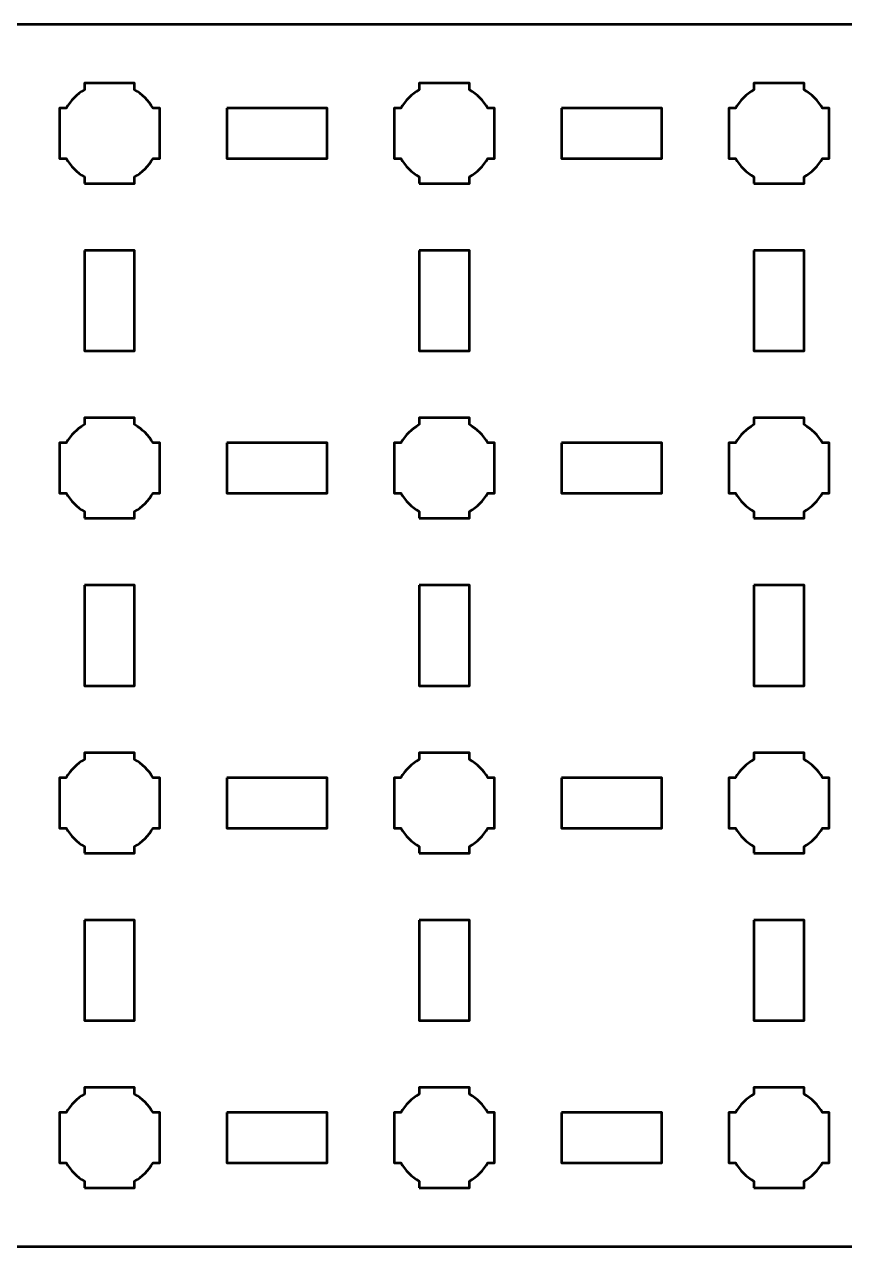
# Model space of a CAD drawing. Header units: centimetres. Extents: x -19.6 to 19.7, y -3.7 to 3.7.
# Drawn here: x 10.49 to 15.39, y -3.65 to 3.65 of the extents above; entities that cross this region are included whole.
import ezdxf

# ---------------------------------------------------------------- set-up
doc = ezdxf.new("R2010")
doc.units = ezdxf.units.CM
doc.header["$MEASUREMENT"] = 0
doc.layers.add('Layer 1', color=7, linetype='Continuous')

msp = doc.modelspace()

# ---------------------------------------------------------------- linework, layer by layer
at = {"layer": 'Layer 1', "lineweight": 53}
for points, knots in [([(-19.14991, 3.65002), (-19.14991, 3.65002), (19.15005, 3.65002), (19.15005, 3.65002), (19.15005, 3.65002), (19.42701, 3.65002), (19.65001, 3.42693), (19.65001, 3.14993), (19.65001, 3.14993), (19.65001, 3.14993), (19.65001, -3.15005), (19.65001, -3.15005), (19.65001, -3.15005), (19.65001, -3.42702), (19.42701, -3.65001), (19.15005, -3.65001), (19.15005, -3.65001), (19.15005, -3.65001), (-19.14991, -3.65001), (-19.14991, -3.65001), (-19.14991, -3.65001), (-19.42691, -3.65001), (-19.65, -3.42702), (-19.65, -3.15005), (-19.65, -3.15005), (-19.65, -3.15005), (-19.65, 3.14993), (-19.65, 3.14993), (-19.65, 3.14993), (-19.65, 3.42693), (-19.42691, 3.65002), (-19.14991, 3.65002)], [0, 0, 0, 0, 0.125, 0.125, 0.125, 0.125, 0.25, 0.25, 0.25, 0.25, 0.375, 0.375, 0.375, 0.375, 0.5, 0.5, 0.5, 0.5, 0.625, 0.625, 0.625, 0.625, 0.75, 0.75, 0.75, 0.75, 0.875, 0.875, 0.875, 0.875, 1, 1, 1, 1]), ([(10.84996, 2.69999), (10.84996, 2.69999), (10.84996, 2.7401), (10.84996, 2.7401), (10.84996, 2.7401), (10.80449, 2.76642), (10.76646, 2.80445), (10.74014, 2.84992), (10.74014, 2.84992), (10.74014, 2.84992), (10.70003, 2.84992), (10.70003, 2.84992), (10.70003, 2.84992), (10.70003, 2.84992), (10.70003, 2.99999), (10.70003, 2.99999), (10.70003, 2.99999), (10.70003, 2.99999), (10.70003, 3.14993), (10.70003, 3.14993), (10.70003, 3.14993), (10.70003, 3.14993), (10.74014, 3.14993), (10.74014, 3.14993), (10.74014, 3.14993), (10.76646, 3.19554), (10.80449, 3.23346), (10.84996, 3.25978), (10.84996, 3.25978), (10.84996, 3.25978), (10.84996, 3.3), (10.84996, 3.3), (10.84996, 3.3), (10.84996, 3.3), (11.00004, 3.3), (11.00004, 3.3), (11.00004, 3.3), (11.00004, 3.3), (11.14997, 3.3), (11.14997, 3.3), (11.14997, 3.3), (11.14997, 3.3), (11.14997, 3.25978), (11.14997, 3.25978), (11.14997, 3.25978), (11.19544, 3.23346), (11.23347, 3.19554), (11.25979, 3.14993), (11.25979, 3.14993), (11.25979, 3.14993), (11.30004, 3.14993), (11.30004, 3.14993), (11.30004, 3.14993), (11.30004, 3.14993), (11.30004, 2.99999), (11.30004, 2.99999), (11.30004, 2.99999), (11.30004, 2.99999), (11.30004, 2.84992), (11.30004, 2.84992), (11.30004, 2.84992), (11.30004, 2.84992), (11.25979, 2.84992), (11.25979, 2.84992), (11.25979, 2.84992), (11.23347, 2.80445), (11.19544, 2.76642), (11.14997, 2.7401), (11.14997, 2.7401), (11.14997, 2.7401), (11.14997, 2.69999), (11.14997, 2.69999), (11.14997, 2.69999), (11.14997, 2.69999), (11.00004, 2.69999), (11.00004, 2.69999), (11.00004, 2.69999), (11.00004, 2.69999), (10.84996, 2.69999), (10.84996, 2.69999)], [0, 0, 0, 0, 0.05, 0.05, 0.05, 0.05, 0.1, 0.1, 0.1, 0.1, 0.15, 0.15, 0.15, 0.15, 0.2, 0.2, 0.2, 0.2, 0.25, 0.25, 0.25, 0.25, 0.3, 0.3, 0.3, 0.3, 0.35, 0.35, 0.35, 0.35, 0.4, 0.4, 0.4, 0.4, 0.45, 0.45, 0.45, 0.45, 0.5, 0.5, 0.5, 0.5, 0.55, 0.55, 0.55, 0.55, 0.6, 0.6, 0.6, 0.6, 0.65, 0.65, 0.65, 0.65, 0.7, 0.7, 0.7, 0.7, 0.75, 0.75, 0.75, 0.75, 0.8, 0.8, 0.8, 0.8, 0.85, 0.85, 0.85, 0.85, 0.9, 0.9, 0.9, 0.9, 0.95, 0.95, 0.95, 0.95, 1, 1, 1, 1]), ([(12.84993, 2.69999), (12.84993, 2.69999), (12.84993, 2.7401), (12.84993, 2.7401), (12.84993, 2.7401), (12.80446, 2.76642), (12.76653, 2.80445), (12.74008, 2.84992), (12.74008, 2.84992), (12.74008, 2.84992), (12.7, 2.84992), (12.7, 2.84992), (12.7, 2.84992), (12.7, 2.84992), (12.7, 2.99999), (12.7, 2.99999), (12.7, 2.99999), (12.7, 2.99999), (12.7, 3.14993), (12.7, 3.14993), (12.7, 3.14993), (12.7, 3.14993), (12.74008, 3.14993), (12.74008, 3.14993), (12.74008, 3.14993), (12.76653, 3.19554), (12.80446, 3.23346), (12.84993, 3.25978), (12.84993, 3.25978), (12.84993, 3.25978), (12.84993, 3.3), (12.84993, 3.3), (12.84993, 3.3), (12.84993, 3.3), (13, 3.3), (13, 3.3), (13, 3.3), (13, 3.3), (13.14993, 3.3), (13.14993, 3.3), (13.14993, 3.3), (13.14993, 3.3), (13.14993, 3.25978), (13.14993, 3.25978), (13.14993, 3.25978), (13.19555, 3.23346), (13.23344, 3.19554), (13.25975, 3.14993), (13.25975, 3.14993), (13.25975, 3.14993), (13.30001, 3.14993), (13.30001, 3.14993), (13.30001, 3.14993), (13.30001, 3.14993), (13.30001, 2.99999), (13.30001, 2.99999), (13.30001, 2.99999), (13.30001, 2.99999), (13.30001, 2.84992), (13.30001, 2.84992), (13.30001, 2.84992), (13.30001, 2.84992), (13.25975, 2.84992), (13.25975, 2.84992), (13.25975, 2.84992), (13.23344, 2.80445), (13.19555, 2.76642), (13.14993, 2.7401), (13.14993, 2.7401), (13.14993, 2.7401), (13.14993, 2.69999), (13.14993, 2.69999), (13.14993, 2.69999), (13.14993, 2.69999), (13, 2.69999), (13, 2.69999), (13, 2.69999), (13, 2.69999), (12.84993, 2.69999), (12.84993, 2.69999)], [0, 0, 0, 0, 0.05, 0.05, 0.05, 0.05, 0.1, 0.1, 0.1, 0.1, 0.15, 0.15, 0.15, 0.15, 0.2, 0.2, 0.2, 0.2, 0.25, 0.25, 0.25, 0.25, 0.3, 0.3, 0.3, 0.3, 0.35, 0.35, 0.35, 0.35, 0.4, 0.4, 0.4, 0.4, 0.45, 0.45, 0.45, 0.45, 0.5, 0.5, 0.5, 0.5, 0.55, 0.55, 0.55, 0.55, 0.6, 0.6, 0.6, 0.6, 0.65, 0.65, 0.65, 0.65, 0.7, 0.7, 0.7, 0.7, 0.75, 0.75, 0.75, 0.75, 0.8, 0.8, 0.8, 0.8, 0.85, 0.85, 0.85, 0.85, 0.9, 0.9, 0.9, 0.9, 0.95, 0.95, 0.95, 0.95, 1, 1, 1, 1]), ([(14.85001, 2.69999), (14.85001, 2.69999), (14.85001, 2.7401), (14.85001, 2.7401), (14.85001, 2.7401), (14.80439, 2.76642), (14.7665, 2.80445), (14.74019, 2.84992), (14.74019, 2.84992), (14.74019, 2.84992), (14.69993, 2.84992), (14.69993, 2.84992), (14.69993, 2.84992), (14.69993, 2.84992), (14.69993, 2.99999), (14.69993, 2.99999), (14.69993, 2.99999), (14.69993, 2.99999), (14.69993, 3.14993), (14.69993, 3.14993), (14.69993, 3.14993), (14.69993, 3.14993), (14.74019, 3.14993), (14.74019, 3.14993), (14.74019, 3.14993), (14.7665, 3.19554), (14.80439, 3.23346), (14.85001, 3.25978), (14.85001, 3.25978), (14.85001, 3.25978), (14.85001, 3.3), (14.85001, 3.3), (14.85001, 3.3), (14.85001, 3.3), (14.99994, 3.3), (14.99994, 3.3), (14.99994, 3.3), (14.99994, 3.3), (15.15001, 3.3), (15.15001, 3.3), (15.15001, 3.3), (15.15001, 3.3), (15.15001, 3.25978), (15.15001, 3.25978), (15.15001, 3.25978), (15.19548, 3.23346), (15.23351, 3.19554), (15.25983, 3.14993), (15.25983, 3.14993), (15.25983, 3.14993), (15.29994, 3.14993), (15.29994, 3.14993), (15.29994, 3.14993), (15.29994, 3.14993), (15.29994, 2.99999), (15.29994, 2.99999), (15.29994, 2.99999), (15.29994, 2.99999), (15.29994, 2.84992), (15.29994, 2.84992), (15.29994, 2.84992), (15.29994, 2.84992), (15.25983, 2.84992), (15.25983, 2.84992), (15.25983, 2.84992), (15.23351, 2.80445), (15.19548, 2.76642), (15.15001, 2.7401), (15.15001, 2.7401), (15.15001, 2.7401), (15.15001, 2.69999), (15.15001, 2.69999), (15.15001, 2.69999), (15.15001, 2.69999), (14.99994, 2.69999), (14.99994, 2.69999), (14.99994, 2.69999), (14.99994, 2.69999), (14.85001, 2.69999), (14.85001, 2.69999)], [0, 0, 0, 0, 0.05, 0.05, 0.05, 0.05, 0.1, 0.1, 0.1, 0.1, 0.15, 0.15, 0.15, 0.15, 0.2, 0.2, 0.2, 0.2, 0.25, 0.25, 0.25, 0.25, 0.3, 0.3, 0.3, 0.3, 0.35, 0.35, 0.35, 0.35, 0.4, 0.4, 0.4, 0.4, 0.45, 0.45, 0.45, 0.45, 0.5, 0.5, 0.5, 0.5, 0.55, 0.55, 0.55, 0.55, 0.6, 0.6, 0.6, 0.6, 0.65, 0.65, 0.65, 0.65, 0.7, 0.7, 0.7, 0.7, 0.75, 0.75, 0.75, 0.75, 0.8, 0.8, 0.8, 0.8, 0.85, 0.85, 0.85, 0.85, 0.9, 0.9, 0.9, 0.9, 0.95, 0.95, 0.95, 0.95, 1, 1, 1, 1]), ([(11.70009, 3.14993), (11.70009, 3.14993), (12.30009, 3.14993), (12.30009, 3.14993), (12.30009, 3.14993), (12.30009, 3.14993), (12.30009, 2.84992), (12.30009, 2.84992), (12.30009, 2.84992), (12.30009, 2.84992), (11.70009, 2.84992), (11.70009, 2.84992), (11.70009, 2.84992), (11.70009, 2.84992), (11.70009, 3.14993), (11.70009, 3.14993)], [0, 0, 0, 0, 0.25, 0.25, 0.25, 0.25, 0.5, 0.5, 0.5, 0.5, 0.75, 0.75, 0.75, 0.75, 1, 1, 1, 1]), ([(13.70002, 3.14993), (13.70002, 3.14993), (14.30002, 3.14993), (14.30002, 3.14993), (14.30002, 3.14993), (14.30002, 3.14993), (14.30002, 2.84992), (14.30002, 2.84992), (14.30002, 2.84992), (14.30002, 2.84992), (13.70002, 2.84992), (13.70002, 2.84992), (13.70002, 2.84992), (13.70002, 2.84992), (13.70002, 3.14993), (13.70002, 3.14993)], [0, 0, 0, 0, 0.25, 0.25, 0.25, 0.25, 0.5, 0.5, 0.5, 0.5, 0.75, 0.75, 0.75, 0.75, 1, 1, 1, 1]), ([(10.84996, 2.29998), (10.84996, 2.29998), (11.14997, 2.29998), (11.14997, 2.29998), (11.14997, 2.29998), (11.14997, 2.29998), (11.14997, 1.69997), (11.14997, 1.69997), (11.14997, 1.69997), (11.14997, 1.69997), (10.84996, 1.69997), (10.84996, 1.69997), (10.84996, 1.69997), (10.84996, 1.69997), (10.84996, 2.29998), (10.84996, 2.29998)], [0, 0, 0, 0, 0.25, 0.25, 0.25, 0.25, 0.5, 0.5, 0.5, 0.5, 0.75, 0.75, 0.75, 0.75, 1, 1, 1, 1]), ([(12.85007, 2.29998), (12.85007, 2.29998), (13.15007, 2.29998), (13.15007, 2.29998), (13.15007, 2.29998), (13.15007, 2.29998), (13.15007, 1.69997), (13.15007, 1.69997), (13.15007, 1.69997), (13.15007, 1.69997), (12.85007, 1.69997), (12.85007, 1.69997), (12.85007, 1.69997), (12.85007, 1.69997), (12.85007, 2.29998), (12.85007, 2.29998)], [0, 0, 0, 0, 0.25, 0.25, 0.25, 0.25, 0.5, 0.5, 0.5, 0.5, 0.75, 0.75, 0.75, 0.75, 1, 1, 1, 1]), ([(14.85001, 2.29998), (14.85001, 2.29998), (15.15001, 2.29998), (15.15001, 2.29998), (15.15001, 2.29998), (15.15001, 2.29998), (15.15001, 1.69997), (15.15001, 1.69997), (15.15001, 1.69997), (15.15001, 1.69997), (14.85001, 1.69997), (14.85001, 1.69997), (14.85001, 1.69997), (14.85001, 1.69997), (14.85001, 2.29998), (14.85001, 2.29998)], [0, 0, 0, 0, 0.25, 0.25, 0.25, 0.25, 0.5, 0.5, 0.5, 0.5, 0.75, 0.75, 0.75, 0.75, 1, 1, 1, 1]), ([(10.84996, 0.69992), (10.84996, 0.69992), (10.84996, 0.74017), (10.84996, 0.74017), (10.84996, 0.74017), (10.80449, 0.76649), (10.76646, 0.80452), (10.74014, 0.84999), (10.74014, 0.84999), (10.74014, 0.84999), (10.70003, 0.84999), (10.70003, 0.84999), (10.70003, 0.84999), (10.70003, 0.84999), (10.70003, 0.99992), (10.70003, 0.99992), (10.70003, 0.99992), (10.70003, 0.99992), (10.70003, 1.14999), (10.70003, 1.14999), (10.70003, 1.14999), (10.70003, 1.14999), (10.74014, 1.14999), (10.74014, 1.14999), (10.74014, 1.14999), (10.76646, 1.19547), (10.80449, 1.2335), (10.84996, 1.25981), (10.84996, 1.25981), (10.84996, 1.25981), (10.84996, 1.29992), (10.84996, 1.29992), (10.84996, 1.29992), (10.84996, 1.29992), (11.00004, 1.29992), (11.00004, 1.29992), (11.00004, 1.29992), (11.00004, 1.29992), (11.14997, 1.29992), (11.14997, 1.29992), (11.14997, 1.29992), (11.14997, 1.29992), (11.14997, 1.25981), (11.14997, 1.25981), (11.14997, 1.25981), (11.19544, 1.2335), (11.23347, 1.19547), (11.25979, 1.14999), (11.25979, 1.14999), (11.25979, 1.14999), (11.30004, 1.14999), (11.30004, 1.14999), (11.30004, 1.14999), (11.30004, 1.14999), (11.30004, 0.99992), (11.30004, 0.99992), (11.30004, 0.99992), (11.30004, 0.99992), (11.30004, 0.84999), (11.30004, 0.84999), (11.30004, 0.84999), (11.30004, 0.84999), (11.25979, 0.84999), (11.25979, 0.84999), (11.25979, 0.84999), (11.23347, 0.80452), (11.19544, 0.76649), (11.14997, 0.74017), (11.14997, 0.74017), (11.14997, 0.74017), (11.14997, 0.69992), (11.14997, 0.69992), (11.14997, 0.69992), (11.14997, 0.69992), (11.00004, 0.69992), (11.00004, 0.69992), (11.00004, 0.69992), (11.00004, 0.69992), (10.84996, 0.69992), (10.84996, 0.69992)], [0, 0, 0, 0, 0.05, 0.05, 0.05, 0.05, 0.1, 0.1, 0.1, 0.1, 0.15, 0.15, 0.15, 0.15, 0.2, 0.2, 0.2, 0.2, 0.25, 0.25, 0.25, 0.25, 0.3, 0.3, 0.3, 0.3, 0.35, 0.35, 0.35, 0.35, 0.4, 0.4, 0.4, 0.4, 0.45, 0.45, 0.45, 0.45, 0.5, 0.5, 0.5, 0.5, 0.55, 0.55, 0.55, 0.55, 0.6, 0.6, 0.6, 0.6, 0.65, 0.65, 0.65, 0.65, 0.7, 0.7, 0.7, 0.7, 0.75, 0.75, 0.75, 0.75, 0.8, 0.8, 0.8, 0.8, 0.85, 0.85, 0.85, 0.85, 0.9, 0.9, 0.9, 0.9, 0.95, 0.95, 0.95, 0.95, 1, 1, 1, 1]), ([(12.84993, 0.69992), (12.84993, 0.69992), (12.84993, 0.74017), (12.84993, 0.74017), (12.84993, 0.74017), (12.80446, 0.76649), (12.76653, 0.80452), (12.74008, 0.84999), (12.74008, 0.84999), (12.74008, 0.84999), (12.7, 0.84999), (12.7, 0.84999), (12.7, 0.84999), (12.7, 0.84999), (12.7, 0.99992), (12.7, 0.99992), (12.7, 0.99992), (12.7, 0.99992), (12.7, 1.14999), (12.7, 1.14999), (12.7, 1.14999), (12.7, 1.14999), (12.74008, 1.14999), (12.74008, 1.14999), (12.74008, 1.14999), (12.76653, 1.19547), (12.80446, 1.2335), (12.84993, 1.25981), (12.84993, 1.25981), (12.84993, 1.25981), (12.84993, 1.29992), (12.84993, 1.29992), (12.84993, 1.29992), (12.84993, 1.29992), (13, 1.29992), (13, 1.29992), (13, 1.29992), (13, 1.29992), (13.14993, 1.29992), (13.14993, 1.29992), (13.14993, 1.29992), (13.14993, 1.29992), (13.14993, 1.25981), (13.14993, 1.25981), (13.14993, 1.25981), (13.19555, 1.2335), (13.23344, 1.19547), (13.25975, 1.14999), (13.25975, 1.14999), (13.25975, 1.14999), (13.30001, 1.14999), (13.30001, 1.14999), (13.30001, 1.14999), (13.30001, 1.14999), (13.30001, 0.99992), (13.30001, 0.99992), (13.30001, 0.99992), (13.30001, 0.99992), (13.30001, 0.84999), (13.30001, 0.84999), (13.30001, 0.84999), (13.30001, 0.84999), (13.25975, 0.84999), (13.25975, 0.84999), (13.25975, 0.84999), (13.23344, 0.80452), (13.19555, 0.76649), (13.14993, 0.74017), (13.14993, 0.74017), (13.14993, 0.74017), (13.14993, 0.69992), (13.14993, 0.69992), (13.14993, 0.69992), (13.14993, 0.69992), (13, 0.69992), (13, 0.69992), (13, 0.69992), (13, 0.69992), (12.84993, 0.69992), (12.84993, 0.69992)], [0, 0, 0, 0, 0.05, 0.05, 0.05, 0.05, 0.1, 0.1, 0.1, 0.1, 0.15, 0.15, 0.15, 0.15, 0.2, 0.2, 0.2, 0.2, 0.25, 0.25, 0.25, 0.25, 0.3, 0.3, 0.3, 0.3, 0.35, 0.35, 0.35, 0.35, 0.4, 0.4, 0.4, 0.4, 0.45, 0.45, 0.45, 0.45, 0.5, 0.5, 0.5, 0.5, 0.55, 0.55, 0.55, 0.55, 0.6, 0.6, 0.6, 0.6, 0.65, 0.65, 0.65, 0.65, 0.7, 0.7, 0.7, 0.7, 0.75, 0.75, 0.75, 0.75, 0.8, 0.8, 0.8, 0.8, 0.85, 0.85, 0.85, 0.85, 0.9, 0.9, 0.9, 0.9, 0.95, 0.95, 0.95, 0.95, 1, 1, 1, 1]), ([(14.85001, 0.69992), (14.85001, 0.69992), (14.85001, 0.74017), (14.85001, 0.74017), (14.85001, 0.74017), (14.80439, 0.76649), (14.7665, 0.80452), (14.74019, 0.84999), (14.74019, 0.84999), (14.74019, 0.84999), (14.69993, 0.84999), (14.69993, 0.84999), (14.69993, 0.84999), (14.69993, 0.84999), (14.69993, 0.99992), (14.69993, 0.99992), (14.69993, 0.99992), (14.69993, 0.99992), (14.69993, 1.14999), (14.69993, 1.14999), (14.69993, 1.14999), (14.69993, 1.14999), (14.74019, 1.14999), (14.74019, 1.14999), (14.74019, 1.14999), (14.7665, 1.19547), (14.80439, 1.2335), (14.85001, 1.25981), (14.85001, 1.25981), (14.85001, 1.25981), (14.85001, 1.29992), (14.85001, 1.29992), (14.85001, 1.29992), (14.85001, 1.29992), (14.99994, 1.29992), (14.99994, 1.29992), (14.99994, 1.29992), (14.99994, 1.29992), (15.15001, 1.29992), (15.15001, 1.29992), (15.15001, 1.29992), (15.15001, 1.29992), (15.15001, 1.25981), (15.15001, 1.25981), (15.15001, 1.25981), (15.19548, 1.2335), (15.23351, 1.19547), (15.25983, 1.14999), (15.25983, 1.14999), (15.25983, 1.14999), (15.29994, 1.14999), (15.29994, 1.14999), (15.29994, 1.14999), (15.29994, 1.14999), (15.29994, 0.99992), (15.29994, 0.99992), (15.29994, 0.99992), (15.29994, 0.99992), (15.29994, 0.84999), (15.29994, 0.84999), (15.29994, 0.84999), (15.29994, 0.84999), (15.25983, 0.84999), (15.25983, 0.84999), (15.25983, 0.84999), (15.23351, 0.80452), (15.19548, 0.76649), (15.15001, 0.74017), (15.15001, 0.74017), (15.15001, 0.74017), (15.15001, 0.69992), (15.15001, 0.69992), (15.15001, 0.69992), (15.15001, 0.69992), (14.99994, 0.69992), (14.99994, 0.69992), (14.99994, 0.69992), (14.99994, 0.69992), (14.85001, 0.69992), (14.85001, 0.69992)], [0, 0, 0, 0, 0.05, 0.05, 0.05, 0.05, 0.1, 0.1, 0.1, 0.1, 0.15, 0.15, 0.15, 0.15, 0.2, 0.2, 0.2, 0.2, 0.25, 0.25, 0.25, 0.25, 0.3, 0.3, 0.3, 0.3, 0.35, 0.35, 0.35, 0.35, 0.4, 0.4, 0.4, 0.4, 0.45, 0.45, 0.45, 0.45, 0.5, 0.5, 0.5, 0.5, 0.55, 0.55, 0.55, 0.55, 0.6, 0.6, 0.6, 0.6, 0.65, 0.65, 0.65, 0.65, 0.7, 0.7, 0.7, 0.7, 0.75, 0.75, 0.75, 0.75, 0.8, 0.8, 0.8, 0.8, 0.85, 0.85, 0.85, 0.85, 0.9, 0.9, 0.9, 0.9, 0.95, 0.95, 0.95, 0.95, 1, 1, 1, 1]), ([(11.70009, 1.14999), (11.70009, 1.14999), (12.30009, 1.14999), (12.30009, 1.14999), (12.30009, 1.14999), (12.30009, 1.14999), (12.30009, 0.84999), (12.30009, 0.84999), (12.30009, 0.84999), (12.30009, 0.84999), (11.70009, 0.84999), (11.70009, 0.84999), (11.70009, 0.84999), (11.70009, 0.84999), (11.70009, 1.14999), (11.70009, 1.14999)], [0, 0, 0, 0, 0.25, 0.25, 0.25, 0.25, 0.5, 0.5, 0.5, 0.5, 0.75, 0.75, 0.75, 0.75, 1, 1, 1, 1]), ([(13.70002, 1.14999), (13.70002, 1.14999), (14.30002, 1.14999), (14.30002, 1.14999), (14.30002, 1.14999), (14.30002, 1.14999), (14.30002, 0.84999), (14.30002, 0.84999), (14.30002, 0.84999), (14.30002, 0.84999), (13.70002, 0.84999), (13.70002, 0.84999), (13.70002, 0.84999), (13.70002, 0.84999), (13.70002, 1.14999), (13.70002, 1.14999)], [0, 0, 0, 0, 0.25, 0.25, 0.25, 0.25, 0.5, 0.5, 0.5, 0.5, 0.75, 0.75, 0.75, 0.75, 1, 1, 1, 1]), ([(10.84996, 0.30001), (10.84996, 0.30001), (11.14997, 0.30001), (11.14997, 0.30001), (11.14997, 0.30001), (11.14997, 0.30001), (11.14997, -0.29999), (11.14997, -0.29999), (11.14997, -0.29999), (11.14997, -0.29999), (10.84996, -0.29999), (10.84996, -0.29999), (10.84996, -0.29999), (10.84996, -0.29999), (10.84996, 0.30001), (10.84996, 0.30001)], [0, 0, 0, 0, 0.25, 0.25, 0.25, 0.25, 0.5, 0.5, 0.5, 0.5, 0.75, 0.75, 0.75, 0.75, 1, 1, 1, 1]), ([(12.85007, 0.30001), (12.85007, 0.30001), (13.15007, 0.30001), (13.15007, 0.30001), (13.15007, 0.30001), (13.15007, 0.30001), (13.15007, -0.29999), (13.15007, -0.29999), (13.15007, -0.29999), (13.15007, -0.29999), (12.85007, -0.29999), (12.85007, -0.29999), (12.85007, -0.29999), (12.85007, -0.29999), (12.85007, 0.30001), (12.85007, 0.30001)], [0, 0, 0, 0, 0.25, 0.25, 0.25, 0.25, 0.5, 0.5, 0.5, 0.5, 0.75, 0.75, 0.75, 0.75, 1, 1, 1, 1]), ([(14.85001, 0.30001), (14.85001, 0.30001), (15.15001, 0.30001), (15.15001, 0.30001), (15.15001, 0.30001), (15.15001, 0.30001), (15.15001, -0.29999), (15.15001, -0.29999), (15.15001, -0.29999), (15.15001, -0.29999), (14.85001, -0.29999), (14.85001, -0.29999), (14.85001, -0.29999), (14.85001, -0.29999), (14.85001, 0.30001), (14.85001, 0.30001)], [0, 0, 0, 0, 0.25, 0.25, 0.25, 0.25, 0.5, 0.5, 0.5, 0.5, 0.75, 0.75, 0.75, 0.75, 1, 1, 1, 1]), ([(10.84996, -1.30001), (10.84996, -1.30001), (10.84996, -1.25994), (10.84996, -1.25994), (10.84996, -1.25994), (10.80449, -1.23348), (10.76646, -1.19556), (10.74014, -1.14994), (10.74014, -1.14994), (10.74014, -1.14994), (10.70003, -1.14994), (10.70003, -1.14994), (10.70003, -1.14994), (10.70003, -1.14994), (10.70003, -1.00001), (10.70003, -1.00001), (10.70003, -1.00001), (10.70003, -1.00001), (10.70003, -0.84994), (10.70003, -0.84994), (10.70003, -0.84994), (10.70003, -0.84994), (10.74014, -0.84994), (10.74014, -0.84994), (10.74014, -0.84994), (10.76646, -0.80447), (10.80449, -0.76644), (10.84996, -0.74012), (10.84996, -0.74012), (10.84996, -0.74012), (10.84996, -0.70001), (10.84996, -0.70001), (10.84996, -0.70001), (10.84996, -0.70001), (11.00004, -0.70001), (11.00004, -0.70001), (11.00004, -0.70001), (11.00004, -0.70001), (11.14997, -0.70001), (11.14997, -0.70001), (11.14997, -0.70001), (11.14997, -0.70001), (11.14997, -0.74012), (11.14997, -0.74012), (11.14997, -0.74012), (11.19544, -0.76644), (11.23347, -0.80447), (11.25979, -0.84994), (11.25979, -0.84994), (11.25979, -0.84994), (11.30004, -0.84994), (11.30004, -0.84994), (11.30004, -0.84994), (11.30004, -0.84994), (11.30004, -1.00001), (11.30004, -1.00001), (11.30004, -1.00001), (11.30004, -1.00001), (11.30004, -1.14994), (11.30004, -1.14994), (11.30004, -1.14994), (11.30004, -1.14994), (11.25979, -1.14994), (11.25979, -1.14994), (11.25979, -1.14994), (11.23347, -1.19556), (11.19544, -1.23348), (11.14997, -1.25994), (11.14997, -1.25994), (11.14997, -1.25994), (11.14997, -1.30001), (11.14997, -1.30001), (11.14997, -1.30001), (11.14997, -1.30001), (11.00004, -1.30001), (11.00004, -1.30001), (11.00004, -1.30001), (11.00004, -1.30001), (10.84996, -1.30001), (10.84996, -1.30001)], [0, 0, 0, 0, 0.05, 0.05, 0.05, 0.05, 0.1, 0.1, 0.1, 0.1, 0.15, 0.15, 0.15, 0.15, 0.2, 0.2, 0.2, 0.2, 0.25, 0.25, 0.25, 0.25, 0.3, 0.3, 0.3, 0.3, 0.35, 0.35, 0.35, 0.35, 0.4, 0.4, 0.4, 0.4, 0.45, 0.45, 0.45, 0.45, 0.5, 0.5, 0.5, 0.5, 0.55, 0.55, 0.55, 0.55, 0.6, 0.6, 0.6, 0.6, 0.65, 0.65, 0.65, 0.65, 0.7, 0.7, 0.7, 0.7, 0.75, 0.75, 0.75, 0.75, 0.8, 0.8, 0.8, 0.8, 0.85, 0.85, 0.85, 0.85, 0.9, 0.9, 0.9, 0.9, 0.95, 0.95, 0.95, 0.95, 1, 1, 1, 1]), ([(12.84993, -1.30001), (12.84993, -1.30001), (12.84993, -1.25994), (12.84993, -1.25994), (12.84993, -1.25994), (12.80446, -1.23348), (12.76653, -1.19556), (12.74008, -1.14994), (12.74008, -1.14994), (12.74008, -1.14994), (12.7, -1.14994), (12.7, -1.14994), (12.7, -1.14994), (12.7, -1.14994), (12.7, -1.00001), (12.7, -1.00001), (12.7, -1.00001), (12.7, -1.00001), (12.7, -0.84994), (12.7, -0.84994), (12.7, -0.84994), (12.7, -0.84994), (12.74008, -0.84994), (12.74008, -0.84994), (12.74008, -0.84994), (12.76653, -0.80447), (12.80446, -0.76644), (12.84993, -0.74012), (12.84993, -0.74012), (12.84993, -0.74012), (12.84993, -0.70001), (12.84993, -0.70001), (12.84993, -0.70001), (12.84993, -0.70001), (13, -0.70001), (13, -0.70001), (13, -0.70001), (13, -0.70001), (13.14993, -0.70001), (13.14993, -0.70001), (13.14993, -0.70001), (13.14993, -0.70001), (13.14993, -0.74012), (13.14993, -0.74012), (13.14993, -0.74012), (13.19555, -0.76644), (13.23344, -0.80447), (13.25975, -0.84994), (13.25975, -0.84994), (13.25975, -0.84994), (13.30001, -0.84994), (13.30001, -0.84994), (13.30001, -0.84994), (13.30001, -0.84994), (13.30001, -1.00001), (13.30001, -1.00001), (13.30001, -1.00001), (13.30001, -1.00001), (13.30001, -1.14994), (13.30001, -1.14994), (13.30001, -1.14994), (13.30001, -1.14994), (13.25975, -1.14994), (13.25975, -1.14994), (13.25975, -1.14994), (13.23344, -1.19556), (13.19555, -1.23348), (13.14993, -1.25994), (13.14993, -1.25994), (13.14993, -1.25994), (13.14993, -1.30001), (13.14993, -1.30001), (13.14993, -1.30001), (13.14993, -1.30001), (13, -1.30001), (13, -1.30001), (13, -1.30001), (13, -1.30001), (12.84993, -1.30001), (12.84993, -1.30001)], [0, 0, 0, 0, 0.05, 0.05, 0.05, 0.05, 0.1, 0.1, 0.1, 0.1, 0.15, 0.15, 0.15, 0.15, 0.2, 0.2, 0.2, 0.2, 0.25, 0.25, 0.25, 0.25, 0.3, 0.3, 0.3, 0.3, 0.35, 0.35, 0.35, 0.35, 0.4, 0.4, 0.4, 0.4, 0.45, 0.45, 0.45, 0.45, 0.5, 0.5, 0.5, 0.5, 0.55, 0.55, 0.55, 0.55, 0.6, 0.6, 0.6, 0.6, 0.65, 0.65, 0.65, 0.65, 0.7, 0.7, 0.7, 0.7, 0.75, 0.75, 0.75, 0.75, 0.8, 0.8, 0.8, 0.8, 0.85, 0.85, 0.85, 0.85, 0.9, 0.9, 0.9, 0.9, 0.95, 0.95, 0.95, 0.95, 1, 1, 1, 1]), ([(14.85001, -1.30001), (14.85001, -1.30001), (14.85001, -1.25994), (14.85001, -1.25994), (14.85001, -1.25994), (14.80439, -1.23348), (14.7665, -1.19556), (14.74019, -1.14994), (14.74019, -1.14994), (14.74019, -1.14994), (14.69993, -1.14994), (14.69993, -1.14994), (14.69993, -1.14994), (14.69993, -1.14994), (14.69993, -1.00001), (14.69993, -1.00001), (14.69993, -1.00001), (14.69993, -1.00001), (14.69993, -0.84994), (14.69993, -0.84994), (14.69993, -0.84994), (14.69993, -0.84994), (14.74019, -0.84994), (14.74019, -0.84994), (14.74019, -0.84994), (14.7665, -0.80447), (14.80439, -0.76644), (14.85001, -0.74012), (14.85001, -0.74012), (14.85001, -0.74012), (14.85001, -0.70001), (14.85001, -0.70001), (14.85001, -0.70001), (14.85001, -0.70001), (14.99994, -0.70001), (14.99994, -0.70001), (14.99994, -0.70001), (14.99994, -0.70001), (15.15001, -0.70001), (15.15001, -0.70001), (15.15001, -0.70001), (15.15001, -0.70001), (15.15001, -0.74012), (15.15001, -0.74012), (15.15001, -0.74012), (15.19548, -0.76644), (15.23351, -0.80447), (15.25983, -0.84994), (15.25983, -0.84994), (15.25983, -0.84994), (15.29994, -0.84994), (15.29994, -0.84994), (15.29994, -0.84994), (15.29994, -0.84994), (15.29994, -1.00001), (15.29994, -1.00001), (15.29994, -1.00001), (15.29994, -1.00001), (15.29994, -1.14994), (15.29994, -1.14994), (15.29994, -1.14994), (15.29994, -1.14994), (15.25983, -1.14994), (15.25983, -1.14994), (15.25983, -1.14994), (15.23351, -1.19556), (15.19548, -1.23348), (15.15001, -1.25994), (15.15001, -1.25994), (15.15001, -1.25994), (15.15001, -1.30001), (15.15001, -1.30001), (15.15001, -1.30001), (15.15001, -1.30001), (14.99994, -1.30001), (14.99994, -1.30001), (14.99994, -1.30001), (14.99994, -1.30001), (14.85001, -1.30001), (14.85001, -1.30001)], [0, 0, 0, 0, 0.05, 0.05, 0.05, 0.05, 0.1, 0.1, 0.1, 0.1, 0.15, 0.15, 0.15, 0.15, 0.2, 0.2, 0.2, 0.2, 0.25, 0.25, 0.25, 0.25, 0.3, 0.3, 0.3, 0.3, 0.35, 0.35, 0.35, 0.35, 0.4, 0.4, 0.4, 0.4, 0.45, 0.45, 0.45, 0.45, 0.5, 0.5, 0.5, 0.5, 0.55, 0.55, 0.55, 0.55, 0.6, 0.6, 0.6, 0.6, 0.65, 0.65, 0.65, 0.65, 0.7, 0.7, 0.7, 0.7, 0.75, 0.75, 0.75, 0.75, 0.8, 0.8, 0.8, 0.8, 0.85, 0.85, 0.85, 0.85, 0.9, 0.9, 0.9, 0.9, 0.95, 0.95, 0.95, 0.95, 1, 1, 1, 1]), ([(11.70009, -0.84994), (11.70009, -0.84994), (12.30009, -0.84994), (12.30009, -0.84994), (12.30009, -0.84994), (12.30009, -0.84994), (12.30009, -1.14994), (12.30009, -1.14994), (12.30009, -1.14994), (12.30009, -1.14994), (11.70009, -1.14994), (11.70009, -1.14994), (11.70009, -1.14994), (11.70009, -1.14994), (11.70009, -0.84994), (11.70009, -0.84994)], [0, 0, 0, 0, 0.25, 0.25, 0.25, 0.25, 0.5, 0.5, 0.5, 0.5, 0.75, 0.75, 0.75, 0.75, 1, 1, 1, 1]), ([(13.70002, -0.84994), (13.70002, -0.84994), (14.30002, -0.84994), (14.30002, -0.84994), (14.30002, -0.84994), (14.30002, -0.84994), (14.30002, -1.14994), (14.30002, -1.14994), (14.30002, -1.14994), (14.30002, -1.14994), (13.70002, -1.14994), (13.70002, -1.14994), (13.70002, -1.14994), (13.70002, -1.14994), (13.70002, -0.84994), (13.70002, -0.84994)], [0, 0, 0, 0, 0.25, 0.25, 0.25, 0.25, 0.5, 0.5, 0.5, 0.5, 0.75, 0.75, 0.75, 0.75, 1, 1, 1, 1]), ([(10.84996, -1.70006), (10.84996, -1.70006), (11.14997, -1.70006), (11.14997, -1.70006), (11.14997, -1.70006), (11.14997, -1.70006), (11.14997, -2.30007), (11.14997, -2.30007), (11.14997, -2.30007), (11.14997, -2.30007), (10.84996, -2.30007), (10.84996, -2.30007), (10.84996, -2.30007), (10.84996, -2.30007), (10.84996, -1.70006), (10.84996, -1.70006)], [0, 0, 0, 0, 0.25, 0.25, 0.25, 0.25, 0.5, 0.5, 0.5, 0.5, 0.75, 0.75, 0.75, 0.75, 1, 1, 1, 1]), ([(12.85007, -1.70006), (12.85007, -1.70006), (13.15007, -1.70006), (13.15007, -1.70006), (13.15007, -1.70006), (13.15007, -1.70006), (13.15007, -2.30007), (13.15007, -2.30007), (13.15007, -2.30007), (13.15007, -2.30007), (12.85007, -2.30007), (12.85007, -2.30007), (12.85007, -2.30007), (12.85007, -2.30007), (12.85007, -1.70006), (12.85007, -1.70006)], [0, 0, 0, 0, 0.25, 0.25, 0.25, 0.25, 0.5, 0.5, 0.5, 0.5, 0.75, 0.75, 0.75, 0.75, 1, 1, 1, 1]), ([(14.85001, -1.70006), (14.85001, -1.70006), (15.15001, -1.70006), (15.15001, -1.70006), (15.15001, -1.70006), (15.15001, -1.70006), (15.15001, -2.30007), (15.15001, -2.30007), (15.15001, -2.30007), (15.15001, -2.30007), (14.85001, -2.30007), (14.85001, -2.30007), (14.85001, -2.30007), (14.85001, -2.30007), (14.85001, -1.70006), (14.85001, -1.70006)], [0, 0, 0, 0, 0.25, 0.25, 0.25, 0.25, 0.5, 0.5, 0.5, 0.5, 0.75, 0.75, 0.75, 0.75, 1, 1, 1, 1]), ([(10.84996, -3.29998), (10.84996, -3.29998), (10.84996, -3.25987), (10.84996, -3.25987), (10.84996, -3.25987), (10.80449, -3.23355), (10.76646, -3.19552), (10.74014, -3.15005), (10.74014, -3.15005), (10.74014, -3.15005), (10.70003, -3.15005), (10.70003, -3.15005), (10.70003, -3.15005), (10.70003, -3.15005), (10.70003, -2.99998), (10.70003, -2.99998), (10.70003, -2.99998), (10.70003, -2.99998), (10.70003, -2.85005), (10.70003, -2.85005), (10.70003, -2.85005), (10.70003, -2.85005), (10.74014, -2.85005), (10.74014, -2.85005), (10.74014, -2.85005), (10.76646, -2.80443), (10.80449, -2.76655), (10.84996, -2.74023), (10.84996, -2.74023), (10.84996, -2.74023), (10.84996, -2.69998), (10.84996, -2.69998), (10.84996, -2.69998), (10.84996, -2.69998), (11.00004, -2.69998), (11.00004, -2.69998), (11.00004, -2.69998), (11.00004, -2.69998), (11.14997, -2.69998), (11.14997, -2.69998), (11.14997, -2.69998), (11.14997, -2.69998), (11.14997, -2.74023), (11.14997, -2.74023), (11.14997, -2.74023), (11.19544, -2.76655), (11.23347, -2.80443), (11.25979, -2.85005), (11.25979, -2.85005), (11.25979, -2.85005), (11.30004, -2.85005), (11.30004, -2.85005), (11.30004, -2.85005), (11.30004, -2.85005), (11.30004, -2.99998), (11.30004, -2.99998), (11.30004, -2.99998), (11.30004, -2.99998), (11.30004, -3.15005), (11.30004, -3.15005), (11.30004, -3.15005), (11.30004, -3.15005), (11.25979, -3.15005), (11.25979, -3.15005), (11.25979, -3.15005), (11.23347, -3.19552), (11.19544, -3.23355), (11.14997, -3.25987), (11.14997, -3.25987), (11.14997, -3.25987), (11.14997, -3.29998), (11.14997, -3.29998), (11.14997, -3.29998), (11.14997, -3.29998), (11.00004, -3.29998), (11.00004, -3.29998), (11.00004, -3.29998), (11.00004, -3.29998), (10.84996, -3.29998), (10.84996, -3.29998)], [0, 0, 0, 0, 0.05, 0.05, 0.05, 0.05, 0.1, 0.1, 0.1, 0.1, 0.15, 0.15, 0.15, 0.15, 0.2, 0.2, 0.2, 0.2, 0.25, 0.25, 0.25, 0.25, 0.3, 0.3, 0.3, 0.3, 0.35, 0.35, 0.35, 0.35, 0.4, 0.4, 0.4, 0.4, 0.45, 0.45, 0.45, 0.45, 0.5, 0.5, 0.5, 0.5, 0.55, 0.55, 0.55, 0.55, 0.6, 0.6, 0.6, 0.6, 0.65, 0.65, 0.65, 0.65, 0.7, 0.7, 0.7, 0.7, 0.75, 0.75, 0.75, 0.75, 0.8, 0.8, 0.8, 0.8, 0.85, 0.85, 0.85, 0.85, 0.9, 0.9, 0.9, 0.9, 0.95, 0.95, 0.95, 0.95, 1, 1, 1, 1]), ([(12.84993, -3.29998), (12.84993, -3.29998), (12.84993, -3.25987), (12.84993, -3.25987), (12.84993, -3.25987), (12.80446, -3.23355), (12.76653, -3.19552), (12.74008, -3.15005), (12.74008, -3.15005), (12.74008, -3.15005), (12.7, -3.15005), (12.7, -3.15005), (12.7, -3.15005), (12.7, -3.15005), (12.7, -2.99998), (12.7, -2.99998), (12.7, -2.99998), (12.7, -2.99998), (12.7, -2.85005), (12.7, -2.85005), (12.7, -2.85005), (12.7, -2.85005), (12.74008, -2.85005), (12.74008, -2.85005), (12.74008, -2.85005), (12.76653, -2.80443), (12.80446, -2.76655), (12.84993, -2.74023), (12.84993, -2.74023), (12.84993, -2.74023), (12.84993, -2.69998), (12.84993, -2.69998), (12.84993, -2.69998), (12.84993, -2.69998), (13, -2.69998), (13, -2.69998), (13, -2.69998), (13, -2.69998), (13.14993, -2.69998), (13.14993, -2.69998), (13.14993, -2.69998), (13.14993, -2.69998), (13.14993, -2.74023), (13.14993, -2.74023), (13.14993, -2.74023), (13.19555, -2.76655), (13.23344, -2.80443), (13.25975, -2.85005), (13.25975, -2.85005), (13.25975, -2.85005), (13.30001, -2.85005), (13.30001, -2.85005), (13.30001, -2.85005), (13.30001, -2.85005), (13.30001, -2.99998), (13.30001, -2.99998), (13.30001, -2.99998), (13.30001, -2.99998), (13.30001, -3.15005), (13.30001, -3.15005), (13.30001, -3.15005), (13.30001, -3.15005), (13.25975, -3.15005), (13.25975, -3.15005), (13.25975, -3.15005), (13.23344, -3.19552), (13.19555, -3.23355), (13.14993, -3.25987), (13.14993, -3.25987), (13.14993, -3.25987), (13.14993, -3.29998), (13.14993, -3.29998), (13.14993, -3.29998), (13.14993, -3.29998), (13, -3.29998), (13, -3.29998), (13, -3.29998), (13, -3.29998), (12.84993, -3.29998), (12.84993, -3.29998)], [0, 0, 0, 0, 0.05, 0.05, 0.05, 0.05, 0.1, 0.1, 0.1, 0.1, 0.15, 0.15, 0.15, 0.15, 0.2, 0.2, 0.2, 0.2, 0.25, 0.25, 0.25, 0.25, 0.3, 0.3, 0.3, 0.3, 0.35, 0.35, 0.35, 0.35, 0.4, 0.4, 0.4, 0.4, 0.45, 0.45, 0.45, 0.45, 0.5, 0.5, 0.5, 0.5, 0.55, 0.55, 0.55, 0.55, 0.6, 0.6, 0.6, 0.6, 0.65, 0.65, 0.65, 0.65, 0.7, 0.7, 0.7, 0.7, 0.75, 0.75, 0.75, 0.75, 0.8, 0.8, 0.8, 0.8, 0.85, 0.85, 0.85, 0.85, 0.9, 0.9, 0.9, 0.9, 0.95, 0.95, 0.95, 0.95, 1, 1, 1, 1]), ([(14.85001, -3.29998), (14.85001, -3.29998), (14.85001, -3.25987), (14.85001, -3.25987), (14.85001, -3.25987), (14.80439, -3.23355), (14.7665, -3.19552), (14.74019, -3.15005), (14.74019, -3.15005), (14.74019, -3.15005), (14.69993, -3.15005), (14.69993, -3.15005), (14.69993, -3.15005), (14.69993, -3.15005), (14.69993, -2.99998), (14.69993, -2.99998), (14.69993, -2.99998), (14.69993, -2.99998), (14.69993, -2.85005), (14.69993, -2.85005), (14.69993, -2.85005), (14.69993, -2.85005), (14.74019, -2.85005), (14.74019, -2.85005), (14.74019, -2.85005), (14.7665, -2.80443), (14.80439, -2.76655), (14.85001, -2.74023), (14.85001, -2.74023), (14.85001, -2.74023), (14.85001, -2.69998), (14.85001, -2.69998), (14.85001, -2.69998), (14.85001, -2.69998), (14.99994, -2.69998), (14.99994, -2.69998), (14.99994, -2.69998), (14.99994, -2.69998), (15.15001, -2.69998), (15.15001, -2.69998), (15.15001, -2.69998), (15.15001, -2.69998), (15.15001, -2.74023), (15.15001, -2.74023), (15.15001, -2.74023), (15.19548, -2.76655), (15.23351, -2.80443), (15.25983, -2.85005), (15.25983, -2.85005), (15.25983, -2.85005), (15.29994, -2.85005), (15.29994, -2.85005), (15.29994, -2.85005), (15.29994, -2.85005), (15.29994, -2.99998), (15.29994, -2.99998), (15.29994, -2.99998), (15.29994, -2.99998), (15.29994, -3.15005), (15.29994, -3.15005), (15.29994, -3.15005), (15.29994, -3.15005), (15.25983, -3.15005), (15.25983, -3.15005), (15.25983, -3.15005), (15.23351, -3.19552), (15.19548, -3.23355), (15.15001, -3.25987), (15.15001, -3.25987), (15.15001, -3.25987), (15.15001, -3.29998), (15.15001, -3.29998), (15.15001, -3.29998), (15.15001, -3.29998), (14.99994, -3.29998), (14.99994, -3.29998), (14.99994, -3.29998), (14.99994, -3.29998), (14.85001, -3.29998), (14.85001, -3.29998)], [0, 0, 0, 0, 0.05, 0.05, 0.05, 0.05, 0.1, 0.1, 0.1, 0.1, 0.15, 0.15, 0.15, 0.15, 0.2, 0.2, 0.2, 0.2, 0.25, 0.25, 0.25, 0.25, 0.3, 0.3, 0.3, 0.3, 0.35, 0.35, 0.35, 0.35, 0.4, 0.4, 0.4, 0.4, 0.45, 0.45, 0.45, 0.45, 0.5, 0.5, 0.5, 0.5, 0.55, 0.55, 0.55, 0.55, 0.6, 0.6, 0.6, 0.6, 0.65, 0.65, 0.65, 0.65, 0.7, 0.7, 0.7, 0.7, 0.75, 0.75, 0.75, 0.75, 0.8, 0.8, 0.8, 0.8, 0.85, 0.85, 0.85, 0.85, 0.9, 0.9, 0.9, 0.9, 0.95, 0.95, 0.95, 0.95, 1, 1, 1, 1]), ([(11.70009, -2.85005), (11.70009, -2.85005), (12.30009, -2.85005), (12.30009, -2.85005), (12.30009, -2.85005), (12.30009, -2.85005), (12.30009, -3.15005), (12.30009, -3.15005), (12.30009, -3.15005), (12.30009, -3.15005), (11.70009, -3.15005), (11.70009, -3.15005), (11.70009, -3.15005), (11.70009, -3.15005), (11.70009, -2.85005), (11.70009, -2.85005)], [0, 0, 0, 0, 0.25, 0.25, 0.25, 0.25, 0.5, 0.5, 0.5, 0.5, 0.75, 0.75, 0.75, 0.75, 1, 1, 1, 1]), ([(13.70002, -2.85005), (13.70002, -2.85005), (14.30002, -2.85005), (14.30002, -2.85005), (14.30002, -2.85005), (14.30002, -2.85005), (14.30002, -3.15005), (14.30002, -3.15005), (14.30002, -3.15005), (14.30002, -3.15005), (13.70002, -3.15005), (13.70002, -3.15005), (13.70002, -3.15005), (13.70002, -3.15005), (13.70002, -2.85005), (13.70002, -2.85005)], [0, 0, 0, 0, 0.25, 0.25, 0.25, 0.25, 0.5, 0.5, 0.5, 0.5, 0.75, 0.75, 0.75, 0.75, 1, 1, 1, 1])]:
    msp.add_open_spline(points, degree=3, knots=knots, dxfattribs=at)

doc.saveas('drawing.dxf')
